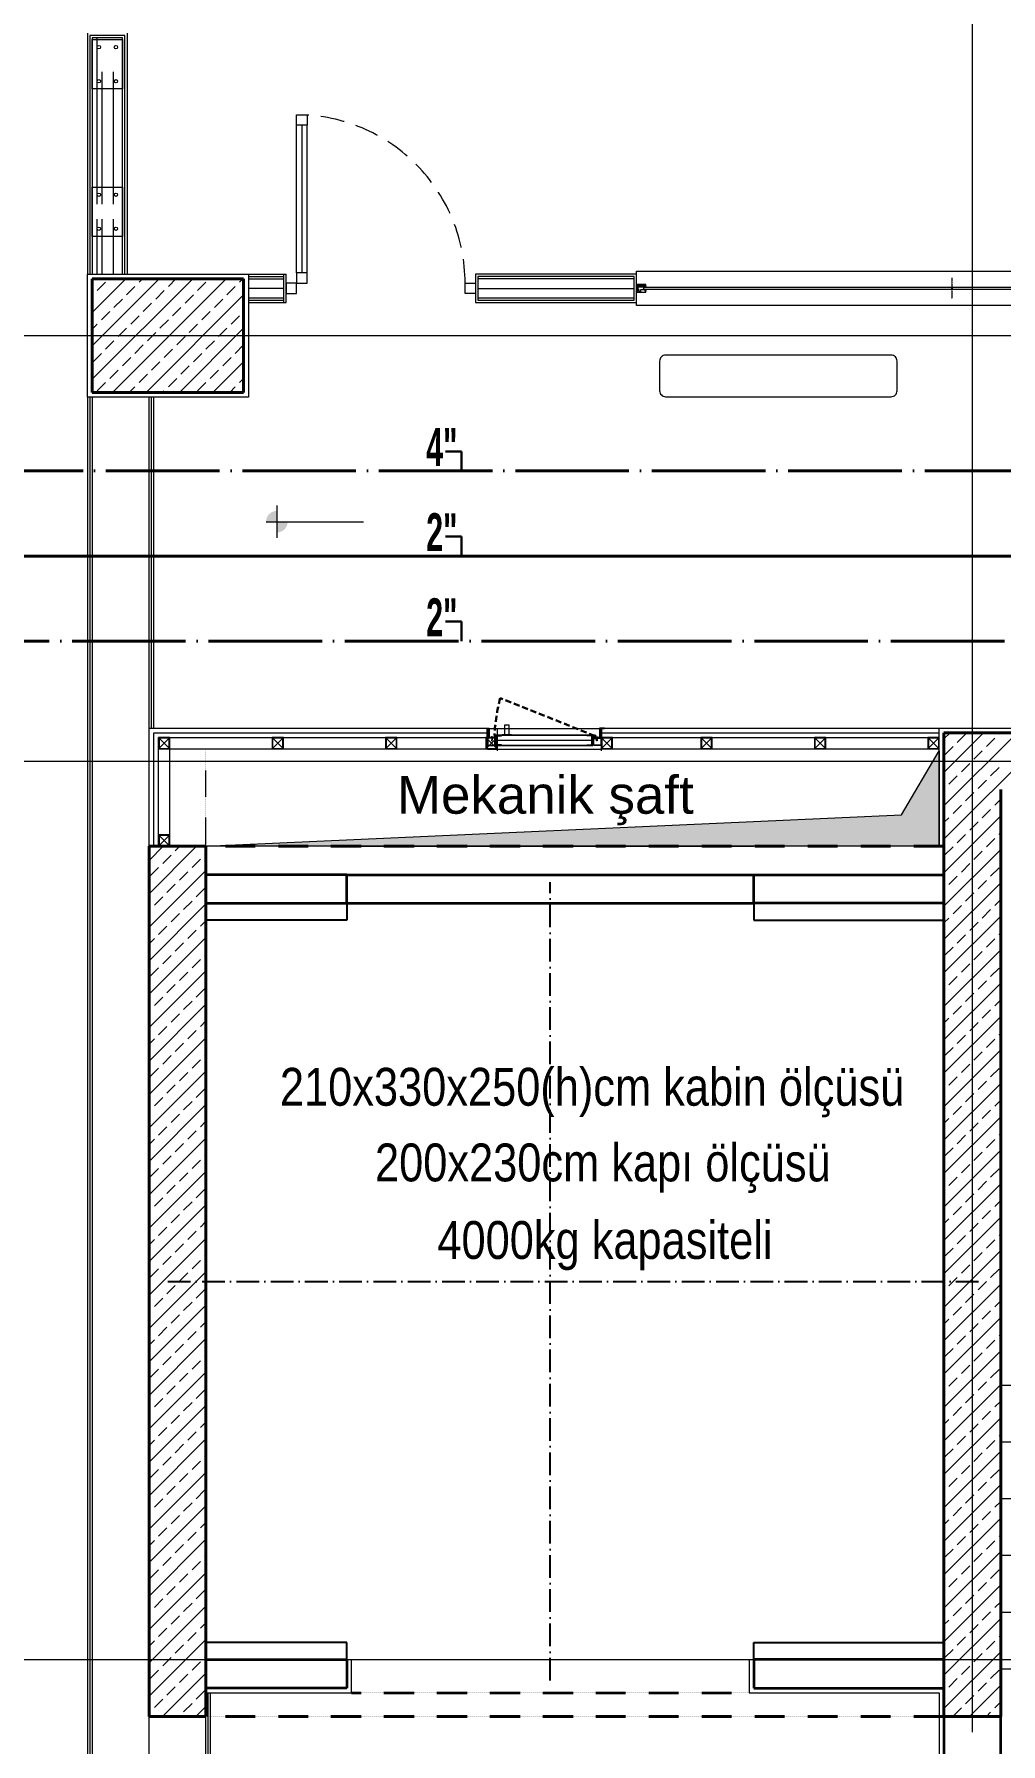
# Model space of a CAD drawing. Header units: centimetres. Extents: x 405464 to 563355, y 50011 to 66875.
# Drawn here: x 517158 to 517668, y 54875 to 55779 of the extents above; entities that cross this region are included whole.
import ezdxf
from ezdxf.enums import TextEntityAlignment as Align

# ---------------------------------------------------------------- set-up
doc = ezdxf.new("R2010")
doc.units = ezdxf.units.CM
for name, pattern in [('ACAD_ISO10W100', [18, 12, -3, 0, -3]), ('DASHDOT', [25.4, 12.7, -6.35, 0, -6.35]), ('DASHED2', [9.525, 6.35, -3.175]), ('DOT', [0.25, 0, -0.25]), ('HIDDEN', [9.525, 6.35, -3.175]), ('M00$0$CENTER', [50.8, 31.75, -6.35, 6.35, -6.35]), ('SOGUKSU1', [72, 60, -6, 0, -6])]:
    doc.linetypes.add(name, pattern=pattern)
doc.layers.get('0').update_dxf_attribs({"lineweight": 9})
for name, color, linetype, lineweight in [('0-KRCN-MİMARİ-220526', 8, 'Continuous', 9), ('0-KRCN-SHT-PROSES-BORU', 1, '0-Y_LINE', 40), ('0-KRCN-SHT-SOGUKSU', 141, 'SOGUKSU1', 40), ('0-MEK-SHT-YAZI-ÇAP-TEMSU', 81, 'Continuous', 30), ('A8-MATERIAALIT', 8, 'Continuous', 0), ('A_Aks', 30, 'DASHDOT', 9), ('A_Betonarme', 6, 'Continuous', 40), ('A_Betonarme_Tarama', 254, 'Continuous', 9), ('A_Pencere Doğrama-Ex', 140, 'Continuous', 15), ('BT_GORÜNÜŞ 6_ELEVATION 6', 253, 'Continuous', 0), ('BT_ISI YALITIM_THERMAL INSULATION', 83, 'Continuous', 0), ('D_Aluminyum', 140, 'Continuous', 18), ('D_Cam', 4, 'Continuous', 18), ('D_Merkez', 51, 'Continuous', 13), ('D_Profil', 155, 'Continuous', 15), ('DV_Alcipan_Ylt', 93, 'BATTING', 9), ('DV_Masif', 2, 'Continuous', 35), ('DV_Siva', 30, 'Continuous', 9), ('G_0.09', 254, 'Continuous', 9), ('G_0.13', 145, 'Continuous', 13), ('M00$0$D_Merkez', 51, 'M00$0$CENTER', 13), ('M00$0$MB_Cam', 151, 'Continuous', 15), ('M00_Mahal_No$0$MH_Alan', 51, 'Continuous', 9), ('TR_Genel', 251, 'Continuous', 9), ('Y-DV5', 1, 'Continuous', 30), ('Y-GORUNUS_009', 8, 'Continuous', 13), ('Y-GORUNUS_KUTU', 221, 'Continuous', 0), ('Y-PROFIL', 1, 'Continuous', 0), ('Y-UST', 8, 'HIDDEN', 30), ('Y_Hidden_[Gizli]', 9, 'HIDDEN', 9), ('YZ_Notlar', 20, 'Continuous', 9)]:
    doc.layers.add(name, color=color, linetype=linetype, lineweight=lineweight)
for name, color, linetype in [('CONT_70', 4, 'Continuous'), ('DASHD_25', 1, 'ACAD_ISO10W100'), ('M_GOR-4', 134, 'Continuous')]:
    doc.layers.add(name, color=color, linetype=linetype)
doc.layers.add('DV_alçıpanel_duvar_yeni', color=1, linetype='Continuous', lineweight=20, true_color=0xff0000)
doc.layers.add('Y-ALCIPAN KIRMIZI', color=7, linetype='Continuous', lineweight=20, true_color=0xff0a0a)
doc.styles.add('BORU', font='AGENCYR.TTF')
doc.styles.add('CAP', font='ARIALNB.TTF')
doc.styles.add('Ince', font='arial.ttf')
doc.styles.add('M00_Mahal_No$0$Kalin01', font='swissk.ttf')
doc.styles.add('M00_Mahal_No$0$Normal', font='swiss.ttf')
doc.styles.add('MAHAL', font='swissc.ttf')
doc.linetypes.add('0-Y_LINE', pattern='A,100,-0.5,["Y",BORU,S=9,R=0,X=0,Y=-4.5],-5', length=105.5)
doc.linetypes.add('BATTING', pattern='A,0.0001,-0.1,[134,ltypeshp.shx,S=0.1,R=0,X=-0.1,Y=0],-0.2,[134,ltypeshp.shx,S=0.1,R=180,X=0.1,Y=0],-0.1', length=0.4001)

# ---------------------------------------------------------------- blocks, each defined once
blk = doc.blocks.new('RUUVIP')
for p, q in [((-5.4, 19), (-5.4, 20.1)), ((-5.4, 20.1), (5.4, 20.1)), ((5.4, 19), (-5.4, 19)), ((-4.2, 20.1), (-3.3, 21.1)), ((-1.4, 17.8), (-1.9, 17.3)), ((-1.9, 17.3), (1.9, 16.7)), ((-1.9, 17.3), (-1.4, 17)), ((-1.4, 16.5), (-1.9, 16)), ((-1.9, 16), (1.9, 15.3)), ((-1.9, 16), (-1.4, 15.6)), ((-1.4, 15.1), (-1.9, 14.7)), ((-1.9, 14.7), (1.9, 14)), ((-1.9, 14.7), (-1.4, 14.3)), ((-1.4, 13.8), (-1.9, 13.3)), ((-1.9, 13.3), (1.9, 12.7)), ((-1.9, 13.3), (-1.4, 12.9)), ((-1.4, 12.5), (-1.9, 12)), ((-1.9, 12), (1.9, 11.3)), ((-1.9, 12), (-1.4, 11.6)), ((-1.4, 11.1), (-1.9, 10.6)), ((-1.9, 10.6), (1.9, 10)), ((-1.9, 10.6), (-1.4, 10.3)), ((-1.4, 9.8), (-1.9, 9.3)), ((-1.9, 9.3), (1.9, 8.6)), ((-1.9, 9.3), (-1.4, 8.9)), ((-1.4, 8.4), (-1.9, 8)), ((-1.9, 8), (1.9, 7.3)), ((-1.9, 8), (-1.4, 7.6)), ((-1.4, 7.1), (-1.9, 6.6)), ((-1.9, 6.6), (1.9, 6)), ((-1.9, 6.6), (-1.4, 6.2)), ((-1.4, 19), (-1.4, 17.8)), ((-1.4, 17), (-1.4, 16.5)), ((-1.4, 15.6), (-1.4, 15.1)), ((-1.4, 14.3), (-1.4, 13.8)), ((-1.4, 12.9), (-1.4, 12.5)), ((-1.4, 11.6), (-1.4, 11.1)), ((-1.4, 10.3), (-1.4, 9.8)), ((-1.4, 8.9), (-1.4, 8.4)), ((-1.4, 7.6), (-1.4, 7.1)), ((-1.4, 6.2), (-1.4, 0.8)), ((-0.6, 6), (-1.4, 6.2)), ((-1.4, 0.8), (0, 0)), ((-0.6, 0.8), (-0.6, 6)), ((0, 0), (-0.6, 0.8)), ((0, 0), (1.4, 0.8)), ((1.4, 17), (1.4, 19)), ((1.9, 16.7), (1.4, 17)), ((1.4, 16.2), (1.9, 16.7)), ((1.4, 15.7), (1.4, 16.2)), ((1.9, 15.3), (1.4, 15.7)), ((1.4, 14.9), (1.9, 15.3)), ((1.4, 14.4), (1.4, 14.9)), ((1.9, 14), (1.4, 14.4)), ((1.4, 13.5), (1.9, 14)), ((1.4, 13), (1.4, 13.5)), ((1.9, 12.7), (1.4, 13)), ((1.4, 12.2), (1.9, 12.7)), ((1.4, 11.7), (1.4, 12.2)), ((1.9, 11.3), (1.4, 11.7)), ((1.4, 10.8), (1.9, 11.3)), ((1.4, 10.4), (1.4, 10.8)), ((1.9, 10), (1.4, 10.4)), ((1.4, 9.5), (1.9, 10)), ((1.4, 9), (1.4, 9.5)), ((1.9, 8.6), (1.4, 9)), ((1.4, 8.2), (1.9, 8.6)), ((1.4, 7.7), (1.4, 8.2)), ((1.9, 7.3), (1.4, 7.7)), ((1.4, 6.8), (1.9, 7.3)), ((1.4, 6.3), (1.4, 6.8)), ((1.9, 6), (1.4, 6.3)), ((1.4, 5.5), (1.9, 6)), ((1.4, 0.8), (1.4, 5.5)), ((3.3, 21.1), (4.2, 20.1)), ((5.4, 20.1), (5.4, 19))]:
    blk.add_line(p, q)
blk.add_arc((0, 10.8), 10.8, 72.45919, 107.54081)
blk = doc.blocks.new('A$C51F07F23')
at = {"layer": 'A8-MATERIAALIT', "rotation": 180}
blk.add_blockref('RUUVIP', (5.4, 21.1), dxfattribs=at)
blk = doc.blocks.new('1_etap')
h = blk.add_hatch(color=8)
h.paths.add_polyline_path([(397.54, 3207.35, 0.414214), (391.83, 3201.64), (397.54, 3201.64)])
h.paths.add_polyline_path([(403.26, 3201.64), (397.54, 3201.64), (397.54, 3195.93, 0.414214)])
at = {"layer": 'BT_GORÜNÜŞ 6_ELEVATION 6'}
h = blk.add_hatch(color=8, dxfattribs=at)
h.paths.add_polyline_path([(565, 3088.36, -1), (566, 3088.36, -1)])
h.paths.add_polyline_path([(565.9, 3088.36, 1), (565.1, 3088.36, 1)], flags=16)
at = {"layer": 'TR_Genel'}
h = blk.add_hatch(color=8, dxfattribs=at)
h.dxf.hatch_style = 1
h.paths.add_polyline_path([(360, 3030), (727.62, 3046.61), (747.5, 3080.5), (747.5, 3030)])
at = {"color": 8}
for p, q in [((587.5, 3325.37), (587.5, 3323.65)), ((727.62, 3046.61), (747.5, 3080.5)), ((747.5, 3080.5), (747.5, 3030)), ((360, 3030), (727.62, 3046.61)), ((747.5, 3030), (360, 3030))]:
    blk.add_line(p, q, dxfattribs=at)
at = {"color": 8, "linetype": 'DOT'}
blk.add_line((360, 3030), (360, 3080.5), dxfattribs=at)
at = {"color": 8}
for points in [[(592.04, 3325.93, 0.338519), (592.09, 3325.89), (592.11, 3325.89, 0.340149), (592.15, 3325.93), (592.19, 3326.08), (592.15, 3326.08), (592.15, 3326.29), (592.4, 3326.29), (592.4, 3326.08), (592.36, 3326.08), (592.4, 3325.93, 0.878591), (592.5, 3325.94), (592.5, 3327), (587.64, 3327), (587.64, 3326.87), (587.97, 3326.87), (587.97, 3326.42, 1.829866), (588.11, 3326.51, -0.293253), (588.1, 3326.53), (588.1, 3326.87), (592.37, 3326.87), (592.37, 3326.39), (592.05, 3326.39), (592.05, 3326.13), (591.99, 3326.12), (592.04, 3325.93)], [(591.97, 3326.12), (592.03, 3326.14, 0.40166), (592.05, 3326.16), (591.95, 3326.7, 0.877041), (591.65, 3326.66), (591.65, 3326.25, -0.414214), (591.55, 3326.15), (588.36, 3326.15), (588.36, 3326.87), (588.27, 3326.87, 0.519266), (588.13, 3326.71), (588.13, 3326.55, 0.263311), (588.15, 3326.51, -0.265127), (588.19, 3326.42), (588.19, 3326.25, -0.414214), (588.16, 3326.22), (588.14, 3326.22, 0.414214), (588.11, 3326.19), (588.11, 3323.86), (588.41, 3323.86), (588.41, 3325.45, -0.414214), (588.81, 3325.85), (591.95, 3325.85), (591.95, 3326.1, -0.339454), (591.97, 3326.12)]]:
    blk.add_lwpolyline(points, format="xyb", dxfattribs=at)
blk.add_lwpolyline([(588.1, 3323.83), (588.1, 3326), (587.72, 3326), (587.72, 3325.5), (587.5, 3325.5), (587.5, 3325.37), (587.72, 3325.37), (587.72, 3323.65), (587.5, 3323.65), (587.5, 3323.25), (587.65, 3323.25), (587.65, 3323), (592.5, 3323), (592.5, 3324.05, 0.850565), (592.41, 3324.07), (592.36, 3323.9), (592.4, 3323.9), (592.4, 3323.55), (592.15, 3323.55), (592.15, 3323.9), (592.19, 3323.9), (592.15, 3324.06, 0.331591), (592.1, 3324.1), (592.01, 3324.1, -0.27118), (592, 3324.11), (591.98, 3324.14, 0.251292), (591.96, 3324.15, 0.015606), (591.96, 3324.15), (589.61, 3324.15), (589.61, 3323.2), (588.87, 3323.2), (588.87, 3324.1), (588.72, 3324.43), (588.43, 3324.43), (588.43, 3323.83)], format="xyb", close=True, dxfattribs=at)
for points in [[(591.94, 3324.15), (591.94, 3324.45), (590.94, 3324.45), (590.94, 3324.15)], [(591.96, 3325.85), (591.96, 3325.55), (590.96, 3325.55), (590.96, 3325.85)], [(397.54, 3210.21), (397.54, 3193.07)], [(391.83, 3201.64), (443.26, 3201.64)]]:
    blk.add_lwpolyline(points, dxfattribs=at)
at = {"color": 8, "linetype": 'ByBlock', "lineweight": -2}
blk.add_lwpolyline([(599.78, 3286.52), (599.78, 3270.84, 0.414214), (602.92, 3267.7), (722.08, 3267.7, 0.414214), (725.22, 3270.84), (725.22, 3286.52, 0.414214), (722.08, 3289.65), (602.92, 3289.65, 0.414214)], format="xyb", close=True, dxfattribs=at)
at = {"color": 8, "ltscale": 40}
for points in [[(335, 3081.5), (341, 3081.5), (341, 3087.5), (335, 3087.5)], [(395, 3081.5), (401, 3081.5), (401, 3087.5), (395, 3087.5)], [(455, 3081.5), (461, 3081.5), (461, 3087.5), (455, 3087.5)], [(507.9, 3081.5), (513.9, 3081.5), (513.9, 3087.5), (507.9, 3087.5)], [(568.9, 3081.5), (574.9, 3081.5), (574.9, 3087.5), (568.9, 3087.5)], [(621.5, 3081.5), (627.5, 3081.5), (627.5, 3087.5), (621.5, 3087.5)], [(681.5, 3081.5), (687.5, 3081.5), (687.5, 3087.5), (681.5, 3087.5)], [(741.5, 3081.5), (747.5, 3081.5), (747.5, 3087.5), (741.5, 3087.5)], [(335, 3030), (341, 3030), (341, 3036), (335, 3036)]]:
    blk.add_lwpolyline(points, close=True, dxfattribs=at)
at = {"layer": 'A_Aks', "color": 8, "ltscale": 100}
for p, q in [((330, -588.11), (330, 5066.95)), ((765, 2561.63), (765, 5066.95)), ((0, 3300), (1911.91, 3300)), ((0, 3300), (1911.91, 3300)), ((0, 3075), (1911.91, 3075)), ((0, 3075), (1911.91, 3075)), ((0, 2600), (1911.91, 2600)), ((0, 2600), (1911.91, 2600))]:
    blk.add_line(p, q, dxfattribs=at)
at = {"layer": 'A_Betonarme', "color": 8}
for p, q in [((380, 3330), (300, 3330)), ((300, 3330), (300, 3270)), ((380, 3270), (380, 3330)), ((300, 3270), (380, 3270)), ((750, 3090), (750, 2570)), ((1100, 3090), (750, 3090)), ((780, 2570), (780, 3060)), ((360, 3030), (330, 3030)), ((330, 3030), (330, 2570)), ((360, 3000), (360, 3030)), ((360, 2600), (360, 3000)), ((360, 3000), (360, 3000)), ((360, 2570), (360, 2600)), ((360, 2600), (360, 2600)), ((330, 2570), (360, 2570)), ((750, 2570), (780, 2570))]:
    blk.add_line(p, q, dxfattribs=at)
at = {"layer": 'A_Betonarme', "color": 8, "linetype": 'DOT'}
for p, q in [((360, 3030), (750, 3030)), ((360, 2570), (750, 2570))]:
    blk.add_line(p, q, dxfattribs=at)
at = {"layer": 'A_Betonarme_Tarama', "color": 8, "linetype": 'Continuous'}
for p, q in [((300, 3329.96), (300.04, 3330)), ((300, 3312.28), (317.72, 3330)), ((300, 3294.61), (335.39, 3330)), ((300, 3276.93), (353.07, 3330)), ((302.66, 3323.78), (307.08, 3328.2)), ((310.75, 3270), (370.75, 3330)), ((324.75, 3328.2), (326.56, 3330)), ((340.22, 3325.99), (344.23, 3330)), ((355.69, 3323.78), (360.11, 3328.2)), ((377.79, 3328.2), (379.59, 3330)), ((300, 3321.12), (300.45, 3321.57)), ((311.5, 3314.94), (315.92, 3319.36)), ((318.12, 3321.57), (322.54, 3325.99)), ((328.43, 3270), (380, 3321.57)), ((333.59, 3319.36), (338.01, 3323.78)), ((349.06, 3317.15), (353.48, 3321.57)), ((364.53, 3314.94), (368.95, 3319.36)), ((371.16, 3321.57), (375.58, 3325.99)), ((304.87, 3308.31), (309.29, 3312.73)), ((320.33, 3306.1), (324.75, 3310.52)), ((326.96, 3312.73), (331.38, 3317.15)), ((335.8, 3303.89), (340.22, 3308.31)), ((342.43, 3310.52), (346.85, 3314.94)), ((357.9, 3308.31), (362.32, 3312.73)), ((373.37, 3306.1), (377.79, 3310.52)), ((380, 3312.73), (380, 3312.73)), ((300, 3303.44), (302.66, 3306.1)), ((313.71, 3299.47), (318.12, 3303.89)), ((329.17, 3297.26), (333.59, 3301.68)), ((344.64, 3295.05), (349.06, 3299.47)), ((346.1, 3270), (380, 3303.9)), ((351.27, 3301.68), (355.69, 3306.1)), ((366.74, 3299.47), (371.16, 3303.89)), ((300.45, 3286.21), (304.87, 3290.63)), ((307.08, 3292.84), (311.5, 3297.26)), ((322.54, 3290.63), (326.96, 3295.05)), ((338.01, 3288.42), (342.43, 3292.84)), ((353.48, 3286.21), (357.9, 3290.63)), ((360.11, 3292.84), (364.53, 3297.26)), ((375.58, 3290.63), (380, 3295.05)), ((309.29, 3277.38), (313.71, 3281.8)), ((315.92, 3284), (320.33, 3288.42)), ((331.38, 3281.8), (335.8, 3286.21)), ((346.85, 3279.59), (351.27, 3284)), ((362.32, 3277.38), (366.74, 3281.8)), ((363.78, 3270), (380, 3286.22)), ((368.95, 3284), (373.37, 3288.42)), ((302.66, 3270.75), (307.08, 3275.17)), ((319.59, 3270), (322.54, 3272.96)), ((324.75, 3275.17), (329.17, 3279.59)), ((340.22, 3272.96), (344.64, 3277.38)), ((355.69, 3270.75), (360.11, 3275.17)), ((372.62, 3270), (375.58, 3272.96)), ((377.79, 3275.17), (380, 3277.38)), ((337.27, 3270), (338.01, 3270.75)), ((750, 3086.78), (753.22, 3090)), ((750, 3069.1), (770.9, 3090)), ((750, 3051.42), (788.58, 3090)), ((750, 3033.74), (806.26, 3090)), ((750.34, 3078.28), (754.76, 3082.7)), ((756.97, 3084.91), (761.39, 3089.33)), ((772.44, 3082.7), (776.86, 3087.12)), ((779.07, 3089.33), (779.74, 3090)), ((759.18, 3069.44), (763.6, 3073.86)), ((765.81, 3076.07), (770.23, 3080.49)), ((752.55, 3062.81), (756.97, 3067.23)), ((768.02, 3060.6), (772.44, 3065.02)), ((774.65, 3067.23), (779.07, 3071.65)), ((750, 3060.26), (750.34, 3060.6)), ((761.39, 3053.97), (765.81, 3058.39)), ((750, 3016.07), (780, 3046.07)), ((754.76, 3047.35), (759.18, 3051.76)), ((770.23, 3045.14), (774.65, 3049.55)), ((776.86, 3051.76), (780, 3054.9)), ((750, 3042.58), (752.55, 3045.14)), ((763.6, 3038.51), (768.02, 3042.93)), ((779.07, 3036.3), (780, 3037.23)), ((330, 3022.55), (337.45, 3030)), ((330, 3004.88), (355.12, 3030)), ((343.89, 3027.61), (346.29, 3030)), ((750, 2998.39), (780, 3028.39)), ((750.34, 3025.25), (754.76, 3029.67)), ((756.97, 3031.88), (761.39, 3036.3)), ((772.44, 3029.67), (776.86, 3034.09)), ((337.26, 3020.98), (341.68, 3025.4)), ((352.73, 3018.77), (357.15, 3023.19)), ((359.36, 3025.4), (360, 3026.04)), ((759.18, 3016.41), (763.6, 3020.83)), ((765.81, 3023.04), (770.23, 3027.46)), ((330, 2987.2), (360, 3017.2)), ((330.63, 3014.35), (335.05, 3018.77)), ((339.47, 3005.51), (343.89, 3009.93)), ((346.1, 3012.14), (350.52, 3016.56)), ((750, 2980.71), (780, 3010.71)), ((752.55, 3009.78), (756.97, 3014.2)), ((768.02, 3007.57), (772.44, 3011.99)), ((774.65, 3014.2), (779.07, 3018.62)), ((332.84, 2998.88), (337.26, 3003.3)), ((348.31, 2996.67), (352.73, 3001.09)), ((354.94, 3003.3), (359.36, 3007.72)), ((750, 3007.23), (750.34, 3007.57)), ((761.39, 3000.94), (765.81, 3005.36)), ((776.86, 2998.73), (780, 3001.87)), ((330, 2969.52), (360, 2999.52)), ((330, 2996.04), (330.63, 2996.67)), ((341.68, 2990.04), (346.1, 2994.46)), ((750, 2963.03), (780, 2993.03)), ((750, 2989.55), (752.55, 2992.1)), ((754.76, 2994.31), (759.18, 2998.73)), ((770.23, 2992.1), (774.65, 2996.52)), ((335.05, 2983.41), (339.47, 2987.83)), ((350.52, 2981.2), (354.94, 2985.62)), ((357.15, 2987.83), (360, 2990.68)), ((756.97, 2978.84), (761.39, 2983.26)), ((763.6, 2985.47), (768.02, 2989.89)), ((779.07, 2983.26), (780, 2984.19)), ((330, 2951.84), (360, 2981.84)), ((330, 2978.36), (332.84, 2981.2)), ((343.89, 2974.57), (348.31, 2978.99)), ((750, 2945.35), (780, 2975.35)), ((750.34, 2972.22), (754.76, 2976.63)), ((765.81, 2970.01), (770.23, 2974.42)), ((772.44, 2976.63), (776.86, 2981.05)), ((330.63, 2961.32), (335.05, 2965.74)), ((337.26, 2967.94), (341.68, 2972.36)), ((352.73, 2965.74), (357.15, 2970.15)), ((359.36, 2972.36), (360, 2973)), ((759.18, 2963.38), (763.6, 2967.8)), ((774.65, 2961.17), (779.07, 2965.59)), ((330, 2934.17), (360, 2964.17)), ((339.47, 2952.48), (343.89, 2956.9)), ((346.1, 2959.11), (350.52, 2963.53)), ((750, 2927.68), (780, 2957.68)), ((752.55, 2956.75), (756.97, 2961.17)), ((768.02, 2954.54), (772.44, 2958.96)), ((332.84, 2945.85), (337.26, 2950.27)), ((348.31, 2943.64), (352.73, 2948.06)), ((354.94, 2950.27), (359.36, 2954.69)), ((750, 2954.19), (750.34, 2954.54)), ((761.39, 2947.91), (765.81, 2952.33)), ((776.86, 2945.7), (780, 2948.84)), ((330, 2916.49), (360, 2946.49)), ((330, 2943), (330.63, 2943.64)), ((341.68, 2937.01), (346.1, 2941.43)), ((357.15, 2934.8), (360, 2937.65)), ((750, 2910), (780, 2940)), ((750, 2936.52), (752.55, 2939.07)), ((754.76, 2941.28), (759.18, 2945.7)), ((770.23, 2939.07), (774.65, 2943.49)), ((330, 2898.81), (360, 2928.81)), ((335.05, 2930.38), (339.47, 2934.8)), ((350.52, 2928.17), (354.94, 2932.59)), ((756.97, 2925.81), (761.39, 2930.23)), ((763.6, 2932.44), (768.02, 2936.86)), ((779.07, 2930.23), (780, 2931.16)), ((330, 2925.33), (332.84, 2928.17)), ((343.89, 2921.54), (348.31, 2925.96)), ((359.36, 2919.33), (360, 2919.97)), ((750, 2892.32), (780, 2922.32)), ((750.34, 2919.18), (754.76, 2923.6)), ((765.81, 2916.97), (770.23, 2921.39)), ((772.44, 2923.6), (776.86, 2928.02)), ((330, 2881.13), (360, 2911.13)), ((330.63, 2908.28), (335.05, 2912.7)), ((337.26, 2914.91), (341.68, 2919.33)), ((346.1, 2906.07), (350.52, 2910.49)), ((352.73, 2912.7), (357.15, 2917.12)), ((759.18, 2910.34), (763.6, 2914.76)), ((774.65, 2908.13), (779.07, 2912.55)), ((339.47, 2899.44), (343.89, 2903.86)), ((354.94, 2897.23), (359.36, 2901.65)), ((750, 2874.64), (780, 2904.64)), ((750, 2901.16), (750.34, 2901.5)), ((752.55, 2903.71), (756.97, 2908.13)), ((768.02, 2901.5), (772.44, 2905.92)), ((330, 2863.45), (360, 2893.45)), ((332.84, 2892.81), (337.26, 2897.23)), ((348.31, 2890.61), (352.73, 2895.02)), ((754.76, 2888.25), (759.18, 2892.67)), ((761.39, 2894.88), (765.81, 2899.29)), ((776.86, 2892.67), (780, 2895.81)), ((330, 2889.97), (330.63, 2890.61)), ((341.68, 2883.98), (346.1, 2888.4)), ((357.15, 2881.77), (360, 2884.62)), ((750, 2856.97), (780, 2886.97)), ((750, 2883.48), (752.55, 2886.04)), ((763.6, 2879.41), (768.02, 2883.83)), ((770.23, 2886.04), (774.65, 2890.46)), ((330, 2845.78), (360, 2875.78)), ((330, 2872.29), (332.84, 2875.14)), ((335.05, 2877.35), (339.47, 2881.77)), ((350.52, 2875.14), (354.94, 2879.56)), ((756.97, 2872.78), (761.39, 2877.2)), ((772.44, 2870.57), (776.86, 2874.99)), ((779.07, 2877.2), (780, 2878.13)), ((337.26, 2861.88), (341.68, 2866.3)), ((343.89, 2868.51), (348.31, 2872.93)), ((359.36, 2866.3), (360, 2866.94)), ((750, 2839.29), (780, 2869.29)), ((750.34, 2866.15), (754.76, 2870.57)), ((765.81, 2863.94), (770.23, 2868.36)), ((330, 2828.1), (360, 2858.1)), ((330.63, 2855.25), (335.05, 2859.67)), ((346.1, 2853.04), (350.52, 2857.46)), ((352.73, 2859.67), (357.15, 2864.09)), ((759.18, 2857.31), (763.6, 2861.73)), ((774.65, 2855.1), (779.07, 2859.52)), ((339.47, 2846.41), (343.89, 2850.83)), ((354.94, 2844.2), (359.36, 2848.62)), ((750, 2821.61), (780, 2851.61)), ((750, 2848.13), (750.34, 2848.47)), ((752.55, 2850.68), (756.97, 2855.1)), ((768.02, 2848.47), (772.44, 2852.89)), ((330, 2810.42), (360, 2840.42)), ((332.84, 2839.78), (337.26, 2844.2)), ((348.31, 2837.57), (352.73, 2841.99)), ((754.76, 2835.21), (759.18, 2839.63)), ((761.39, 2841.84), (765.81, 2846.26)), ((776.86, 2839.63), (780, 2842.77)), ((330, 2836.94), (330.63, 2837.57)), ((341.68, 2830.94), (346.1, 2835.36)), ((357.15, 2828.73), (360, 2831.58)), ((750, 2803.93), (780, 2833.93)), ((750, 2830.45), (752.55, 2833)), ((763.6, 2826.37), (768.02, 2830.79)), ((770.23, 2833), (774.65, 2837.42)), ((330, 2792.74), (360, 2822.74)), ((330, 2819.26), (332.84, 2822.1)), ((335.05, 2824.31), (339.47, 2828.73)), ((350.52, 2822.1), (354.94, 2826.52)), ((756.97, 2819.75), (761.39, 2824.16)), ((772.44, 2817.54), (776.86, 2821.95)), ((779.07, 2824.16), (780, 2825.09)), ((337.26, 2808.85), (341.68, 2813.27)), ((343.89, 2815.47), (348.31, 2819.89)), ((352.73, 2806.64), (357.15, 2811.06)), ((359.36, 2813.27), (360, 2813.9)), ((750, 2786.26), (780, 2816.26)), ((750.34, 2813.12), (754.76, 2817.54)), ((765.81, 2810.91), (770.23, 2815.33)), ((330, 2775.07), (360, 2805.07)), ((330.63, 2802.22), (335.05, 2806.64)), ((346.1, 2800.01), (350.52, 2804.43)), ((752.55, 2797.65), (756.97, 2802.07)), ((759.18, 2804.28), (763.6, 2808.7)), ((774.65, 2802.07), (779.07, 2806.49)), ((339.47, 2793.38), (343.89, 2797.8)), ((354.94, 2791.17), (359.36, 2795.59)), ((750, 2768.58), (780, 2798.58)), ((750, 2795.09), (750.34, 2795.44)), ((761.39, 2788.81), (765.81, 2793.23)), ((768.02, 2795.44), (772.44, 2799.86)), ((330, 2757.39), (360, 2787.39)), ((330, 2783.9), (330.63, 2784.54)), ((332.84, 2786.75), (337.26, 2791.17)), ((348.31, 2784.54), (352.73, 2788.96)), ((754.76, 2782.18), (759.18, 2786.6)), ((770.23, 2779.97), (774.65, 2784.39)), ((776.86, 2786.6), (780, 2789.74)), ((335.05, 2771.28), (339.47, 2775.7)), ((341.68, 2777.91), (346.1, 2782.33)), ((357.15, 2775.7), (360, 2778.55)), ((750, 2750.9), (780, 2780.9)), ((750, 2777.42), (752.55, 2779.97)), ((763.6, 2773.34), (768.02, 2777.76)), ((330, 2739.71), (360, 2769.71)), ((330, 2766.23), (332.84, 2769.07)), ((343.89, 2762.44), (348.31, 2766.86)), ((350.52, 2769.07), (354.94, 2773.49)), ((756.97, 2766.71), (761.39, 2771.13)), ((772.44, 2764.5), (776.86, 2768.92)), ((779.07, 2771.13), (780, 2772.06)), ((337.26, 2755.81), (341.68, 2760.23)), ((352.73, 2753.6), (357.15, 2758.02)), ((359.36, 2760.23), (360, 2760.87)), ((750, 2733.22), (780, 2763.22)), ((750.34, 2760.08), (754.76, 2764.5)), ((765.81, 2757.87), (770.23, 2762.29)), ((330, 2722.03), (360, 2752.03)), ((330.63, 2749.18), (335.05, 2753.6)), ((346.1, 2746.97), (350.52, 2751.39)), ((752.55, 2744.62), (756.97, 2749.03)), ((759.18, 2751.24), (763.6, 2755.66)), ((774.65, 2749.03), (779.07, 2753.45)), ((339.47, 2740.34), (343.89, 2744.76)), ((354.94, 2738.14), (359.36, 2742.55)), ((750, 2715.54), (780, 2745.54)), ((750, 2742.06), (750.34, 2742.41)), ((761.39, 2735.78), (765.81, 2740.2)), ((768.02, 2742.41), (772.44, 2746.82)), ((330, 2704.36), (360, 2734.36)), ((330, 2730.87), (330.63, 2731.51)), ((332.84, 2733.72), (337.26, 2738.14)), ((348.31, 2731.51), (352.73, 2735.93)), ((754.76, 2729.15), (759.18, 2733.57)), ((770.23, 2726.94), (774.65, 2731.36)), ((776.86, 2733.57), (780, 2736.71)), ((335.05, 2718.25), (339.47, 2722.67)), ((341.68, 2724.88), (346.1, 2729.3)), ((357.15, 2722.67), (360, 2725.52)), ((750, 2697.87), (780, 2727.87)), ((750, 2724.38), (752.55, 2726.94)), ((763.6, 2720.31), (768.02, 2724.73)), ((330, 2686.68), (360, 2716.68)), ((330, 2713.19), (332.84, 2716.04)), ((343.89, 2709.41), (348.31, 2713.83)), ((350.52, 2716.04), (354.94, 2720.46)), ((756.97, 2713.68), (761.39, 2718.1)), ((772.44, 2711.47), (776.86, 2715.89)), ((779.07, 2718.1), (780, 2719.03)), ((337.26, 2702.78), (341.68, 2707.2)), ((352.73, 2700.57), (357.15, 2704.99)), ((359.36, 2707.2), (360, 2707.84)), ((750, 2680.19), (780, 2710.19)), ((750.34, 2707.05), (754.76, 2711.47)), ((759.18, 2698.21), (763.6, 2702.63)), ((765.81, 2704.84), (770.23, 2709.26)), ((330, 2669), (360, 2699)), ((330.63, 2696.15), (335.05, 2700.57)), ((346.1, 2693.94), (350.52, 2698.36)), ((752.55, 2691.58), (756.97, 2696)), ((768.02, 2689.37), (772.44, 2693.79)), ((774.65, 2696), (779.07, 2700.42)), ((332.84, 2680.68), (337.26, 2685.1)), ((339.47, 2687.31), (343.89, 2691.73)), ((354.94, 2685.1), (359.36, 2689.52)), ((750, 2662.51), (780, 2692.51)), ((750, 2689.03), (750.34, 2689.37)), ((761.39, 2682.74), (765.81, 2687.16)), ((330, 2651.32), (360, 2681.32)), ((330, 2677.84), (330.63, 2678.47)), ((341.68, 2671.84), (346.1, 2676.26)), ((348.31, 2678.47), (352.73, 2682.89)), ((754.76, 2676.11), (759.18, 2680.53)), ((770.23, 2673.9), (774.65, 2678.32)), ((776.86, 2680.53), (780, 2683.67)), ((335.05, 2665.21), (339.47, 2669.63)), ((350.52, 2663.01), (354.94, 2667.42)), ((357.15, 2669.63), (360, 2672.48)), ((750, 2644.83), (780, 2674.83)), ((750, 2671.35), (752.55, 2673.9)), ((763.6, 2667.28), (768.02, 2671.69)), ((330, 2633.64), (360, 2663.64)), ((330, 2660.16), (332.84, 2663.01)), ((343.89, 2656.38), (348.31, 2660.8)), ((750.34, 2654.02), (754.76, 2658.44)), ((756.97, 2660.65), (761.39, 2665.07)), ((772.44, 2658.44), (776.86, 2662.86)), ((779.07, 2665.07), (780, 2666)), ((337.26, 2649.75), (341.68, 2654.17)), ((352.73, 2647.54), (357.15, 2651.96)), ((359.36, 2654.17), (360, 2654.81)), ((750, 2627.16), (780, 2657.16)), ((759.18, 2645.18), (763.6, 2649.6)), ((765.81, 2651.81), (770.23, 2656.23)), ((330, 2615.97), (360, 2645.97)), ((330.63, 2643.12), (335.05, 2647.54)), ((346.1, 2640.91), (350.52, 2645.33)), ((750, 2609.48), (780, 2639.48)), ((752.55, 2638.55), (756.97, 2642.97)), ((768.02, 2636.34), (772.44, 2640.76)), ((774.65, 2642.97), (779.07, 2647.39)), ((332.84, 2627.65), (337.26, 2632.07)), ((339.47, 2634.28), (343.89, 2638.7)), ((354.94, 2632.07), (359.36, 2636.49)), ((750, 2636), (750.34, 2636.34)), ((761.39, 2629.71), (765.81, 2634.13)), ((776.86, 2627.5), (780, 2630.64)), ((330, 2598.29), (360, 2628.29)), ((330, 2624.81), (330.63, 2625.44)), ((341.68, 2618.81), (346.1, 2623.23)), ((348.31, 2625.44), (352.73, 2629.86)), ((750, 2591.8), (780, 2621.8)), ((754.76, 2623.08), (759.18, 2627.5)), ((770.23, 2620.87), (774.65, 2625.29)), ((335.05, 2612.18), (339.47, 2616.6)), ((350.52, 2609.97), (354.94, 2614.39)), ((357.15, 2616.6), (360, 2619.45)), ((750, 2618.32), (752.55, 2620.87)), ((763.6, 2614.24), (768.02, 2618.66)), ((779.07, 2612.03), (780, 2612.96)), ((330, 2580.61), (360, 2610.61)), ((330, 2607.13), (332.84, 2609.97)), ((343.89, 2603.34), (348.31, 2607.76)), ((750, 2574.12), (780, 2604.12)), ((750.34, 2600.98), (754.76, 2605.4)), ((756.97, 2607.61), (761.39, 2612.03)), ((765.81, 2598.77), (770.23, 2603.19)), ((772.44, 2605.4), (776.86, 2609.82)), ((330.63, 2590.08), (335.05, 2594.5)), ((337.26, 2596.71), (341.68, 2601.13)), ((352.73, 2594.5), (357.15, 2598.92)), ((359.36, 2601.13), (360, 2601.77)), ((759.18, 2592.15), (763.6, 2596.56)), ((774.65, 2589.94), (779.07, 2594.35)), ((337.07, 2570), (360, 2592.93)), ((339.47, 2581.25), (343.89, 2585.67)), ((346.1, 2587.87), (350.52, 2592.29)), ((752.55, 2585.52), (756.97, 2589.94)), ((763.55, 2570), (780, 2586.45)), ((768.02, 2583.31), (772.44, 2587.73)), ((332.84, 2574.62), (337.26, 2579.04)), ((348.31, 2572.41), (352.73, 2576.83)), ((354.94, 2579.04), (359.36, 2583.46)), ((750, 2582.96), (750.34, 2583.31)), ((761.39, 2576.68), (765.81, 2581.1)), ((776.86, 2574.47), (780, 2577.61)), ((330, 2571.77), (330.63, 2572.41)), ((345.9, 2570), (346.1, 2570.2)), ((354.74, 2570), (360, 2575.26)), ((754.76, 2570.05), (759.18, 2574.47)), ((772.39, 2570), (774.65, 2572.26))]:
    blk.add_line(p, q, dxfattribs=at)
at = {"layer": 'BT_GORÜNÜŞ 6_ELEVATION 6', "color": 8}
for p, q in [((565.2, 3087.36), (565.2, 3087.96)), ((565.8, 3087.36), (565.8, 3087.96))]:
    blk.add_line(p, q, dxfattribs=at)
at = {"layer": 'BT_GORÜNÜŞ 6_ELEVATION 6', "color": 8, "const_width": 0.1}
for points in [[(565.1, 3087.36), (565.1, 3086.56), (565.9, 3086.56), (565.9, 3087.36)], [(565.2, 3087.36), (565.2, 3086.66), (565.8, 3086.66), (565.8, 3087.36)]]:
    blk.add_lwpolyline(points, dxfattribs=at)
at = {"layer": 'BT_GORÜNÜŞ 6_ELEVATION 6', "color": 8}
for radius in [0.5, 0.4]:
    blk.add_circle((565.5, 3088.36), radius, dxfattribs=at)
at = {"layer": 'BT_ISI YALITIM_THERMAL INSULATION', "color": 8, "linetype": 'BATTING', "ltscale": 0.25}
blk.add_lwpolyline([(513.55, 3086.04), (563.95, 3086.04)], dxfattribs=at)
at = {"layer": 'CONT_70', "color": 8}
for p, q in [((360, 2991), (360, 3000)), ((360, 3000), (434.5, 3000)), ((434.5, 3000), (434.5, 2991)), ((750, 3000), (649.5, 3000)), ((649.5, 3000), (649.5, 2991)), ((750, 2991), (750, 3000)), ((434.5, 2991), (360, 2991)), ((649.5, 2991), (750, 2991)), ((360, 2609), (360, 2600)), ((434.5, 2609), (360, 2609)), ((434.5, 2600), (434.5, 2609)), ((649.5, 2600), (649.5, 2609)), ((649.5, 2609), (750, 2609)), ((750, 2609), (750, 2600)), ((360, 2600), (434.5, 2600)), ((750, 2600), (649.5, 2600))]:
    blk.add_line(p, q, dxfattribs=at)
at = {"layer": 'D_Aluminyum', "color": 8}
for p, q in [((408, 3411.25), (408, 3416.75)), ((408, 3416.75), (413.5, 3416.75)), ((413.5, 3416.75), (413.5, 3411.25)), ((413.5, 3411.25), (408, 3411.25)), ((408, 3327.75), (402.5, 3327.75)), ((402.5, 3327.75), (402.5, 3322.25)), ((413.5, 3333.25), (408, 3333.25)), ((408, 3333.25), (408, 3327.75)), ((408, 3327.75), (413.5, 3327.75)), ((408, 3322.25), (408, 3327.75)), ((413.5, 3327.75), (413.5, 3333.25)), ((497, 3322.25), (497, 3327.75)), ((497, 3327.75), (502.5, 3327.75)), ((502.5, 3327.75), (502.5, 3322.25)), ((402.5, 3322.25), (408, 3322.25)), ((502.5, 3322.25), (497, 3322.25))]:
    blk.add_line(p, q, dxfattribs=at)
at = {"layer": 'D_Aluminyum', "color": 8, "linetype": 'DASHED2', "ltscale": 2}
blk.add_arc((408, 3327.75), 89, 0, 86.46375, dxfattribs=at)
at = {"layer": 'D_Cam', "color": 8}
for p, q in [((408, 3333.25), (408, 3411.25)), ((410.75, 3411.25), (410.75, 3333.25)), ((413.5, 3333.25), (413.5, 3411.25))]:
    blk.add_line(p, q, dxfattribs=at)
at = {"layer": 'D_Merkez', "color": 8, "ltscale": 0.015}
for points in [[(335, 3081.5), (341, 3087.5)], [(341, 3081.5), (335, 3087.5)], [(395, 3081.5), (401, 3087.5)], [(401, 3081.5), (395, 3087.5)], [(455, 3081.5), (461, 3087.5)], [(461, 3081.5), (455, 3087.5)], [(507.9, 3081.5), (513.9, 3087.5)], [(513.9, 3081.5), (507.9, 3087.5)], [(568.9, 3081.5), (574.9, 3087.5)], [(574.9, 3081.5), (568.9, 3087.5)], [(621.5, 3081.5), (627.5, 3087.5)], [(627.5, 3081.5), (621.5, 3087.5)], [(681.5, 3081.5), (687.5, 3087.5)], [(687.5, 3081.5), (681.5, 3087.5)], [(741.5, 3081.5), (747.5, 3087.5)], [(747.5, 3081.5), (741.5, 3087.5)], [(335, 3030), (341, 3036)], [(341, 3030), (335, 3036)]]:
    blk.add_lwpolyline(points, dxfattribs=at)
at = {"layer": 'D_Profil', "color": 8, "ltscale": 40}
for points in [[(335.3, 3081.8), (340.7, 3081.8), (340.7, 3087.2), (335.3, 3087.2)], [(395.3, 3081.8), (400.7, 3081.8), (400.7, 3087.2), (395.3, 3087.2)], [(455.3, 3081.8), (460.7, 3081.8), (460.7, 3087.2), (455.3, 3087.2)], [(508.2, 3081.8), (513.6, 3081.8), (513.6, 3087.2), (508.2, 3087.2)], [(569.2, 3081.8), (574.6, 3081.8), (574.6, 3087.2), (569.2, 3087.2)], [(621.8, 3081.8), (627.2, 3081.8), (627.2, 3087.2), (621.8, 3087.2)], [(681.8, 3081.8), (687.2, 3081.8), (687.2, 3087.2), (681.8, 3087.2)], [(741.8, 3081.8), (747.2, 3081.8), (747.2, 3087.2), (741.8, 3087.2)], [(335.3, 3030.3), (340.7, 3030.3), (340.7, 3035.7), (335.3, 3035.7)]]:
    blk.add_lwpolyline(points, close=True, dxfattribs=at)
at = {"layer": 'DASHD_25', "color": 8}
for p, q in [((542, 2589), (542, 3011)), ((340, 2800), (770, 2800))]:
    blk.add_line(p, q, dxfattribs=at)
at = {"layer": 'DV_Alcipan_Ylt', "color": 8, "ltscale": 5}
for p, q in [((302.5, 3457.5), (302.5, 3369.5)), ((302.5, 3361.5), (302.5, 3332.5))]:
    blk.add_line(p, q, dxfattribs=at)
at = {"layer": 'DV_Alcipan_Ylt', "color": 8, "ltscale": 7.5}
for p, q in [((401.25, 3325), (382.5, 3325)), ((503.75, 3325), (586.25, 3325))]:
    blk.add_line(p, q, dxfattribs=at)
at = {"layer": 'DV_alçıpanel_duvar_yeni', "color": 8}
for p, q in [((297.5, 3460), (297.5, 3332.5)), ((317.25, 3458.75), (298.75, 3458.75)), ((298.75, 3458.75), (298.75, 3332.5)), ((316, 3457.5), (300, 3457.5)), ((300, 3457.5), (300, 3332.5)), ((316, 3332.5), (316, 3457.5)), ((317.25, 3332.5), (317.25, 3458.75)), ((318.5, 3460), (318.5, 3332.5)), ((382.5, 3332.5), (402.5, 3332.5)), ((382.5, 3331.25), (401.25, 3331.25)), ((382.5, 3330), (401.25, 3330)), ((401.25, 3317.5), (401.25, 3332.5)), ((402.5, 3317.5), (402.5, 3332.5)), ((587.5, 3332.5), (502.5, 3332.5)), ((502.5, 3332.5), (502.5, 3317.5)), ((586.25, 3331.25), (503.75, 3331.25)), ((503.75, 3331.25), (503.75, 3318.75)), ((586.25, 3330), (503.75, 3330)), ((586.25, 3318.75), (586.25, 3331.25)), ((587.5, 3317.5), (587.5, 3332.5)), ((382.5, 3320), (401.25, 3320)), ((382.5, 3318.75), (401.25, 3318.75)), ((382.5, 3317.5), (402.5, 3317.5)), ((502.5, 3317.5), (587.5, 3317.5)), ((503.75, 3320), (586.25, 3320)), ((503.75, 3318.75), (586.25, 3318.75)), ((297.5, 3267.5), (297.5, 2359)), ((298.75, 3267.5), (298.75, 2360.25)), ((300, 3267.5), (300, 2361.5)), ((330, 3092.5), (330, 3267.5)), ((331.25, 3092.5), (331.25, 3267.5)), ((332.5, 3092.5), (332.5, 3267.5)), ((434.5, 3030), (649.5, 3030)), ((360, 2361.5), (360, 2582.5)), ((361.25, 2360.25), (361.25, 2582.5)), ((362.5, 2359), (362.5, 2582.5))]:
    blk.add_line(p, q, dxfattribs=at)
at = {"layer": 'DV_Masif', "color": 8}
for p, q in [((434.5, 3015), (360, 3015)), ((434.5, 3000), (434.5, 3015)), ((434.5, 3015), (649.5, 3015)), ((649.5, 3000), (649.5, 3015)), ((649.5, 3015), (750, 3015)), ((360, 3000), (434.5, 3000)), ((434.5, 3000), (649.5, 3000)), ((750, 3000), (649.5, 3000)), ((360, 2600), (434.5, 2600)), ((434.5, 2600), (434.5, 2585)), ((750, 2600), (649.5, 2600)), ((649.5, 2600), (649.5, 2585)), ((434.5, 2585), (360, 2585)), ((649.5, 2585), (750, 2585)), ((750, 2570), (750, 2420)), ((780, 2440), (780, 2570))]:
    blk.add_line(p, q, dxfattribs=at)
at = {"layer": 'DV_Masif', "color": 8, "linetype": 'DOT'}
blk.add_line((437, 2582.5), (647, 2582.5), dxfattribs=at)
at = {"layer": 'DV_Siva', "color": 8}
for p, q in [((297.5, 3267.5), (297.5, 3332.5)), ((297.5, 3332.5), (382.5, 3332.5)), ((382.5, 3332.5), (382.5, 3267.5)), ((382.5, 3267.5), (297.5, 3267.5)), ((747.5, 3030), (747.5, 3092.5)), ((747.5, 3092.5), (1102.5, 3092.5)), ((437, 2582.5), (437, 2600)), ((647, 2600), (647, 2582.5)), ((360, 2582.5), (437, 2582.5)), ((647, 2582.5), (747.5, 2582.5)), ((747.5, 2582.5), (747.5, 2420))]:
    blk.add_line(p, q, dxfattribs=at)
at = {"layer": 'G_0.09', "color": 8}
for p, q in [((587.5, 3332.5), (587.5, 3334)), ((587.5, 3334), (1087.5, 3334)), ((587.5, 3316), (587.5, 3317.5)), ((1087.5, 3316), (587.5, 3316))]:
    blk.add_line(p, q, dxfattribs=at)
at = {"layer": 'G_0.13', "color": 8}
for p, q in [((305, 3439.5), (305, 3369.5)), ((311, 3439.5), (311, 3369.5)), ((305, 3361.5), (305, 3332.5)), ((311, 3361.5), (311, 3332.5)), ((335, 3081.5), (513.9, 3081.5)), ((341, 3036), (341, 3081.5)), ((568.9, 3081.5), (747.5, 3081.5))]:
    blk.add_line(p, q, dxfattribs=at)
at = {"layer": 'M00$0$D_Merkez', "color": 8, "ltscale": 0.02}
blk.add_line((754.17, 3330.62), (754.17, 3319.38), dxfattribs=at)
at = {"layer": 'M00$0$MB_Cam', "color": 8}
for p, q in [((591.46, 3324.45), (591.46, 3325.55)), ((591.46, 3325.55), (1083.55, 3325.55)), ((1083.55, 3324.45), (591.46, 3324.45))]:
    blk.add_line(p, q, dxfattribs=at)
at = {"layer": 'M_GOR-4', "color": 8, "lineweight": -2}
for points in [[(300, 3430.5), (300, 3456.5), (316, 3456.5), (316, 3430.5)], [(300, 3352.5), (300, 3378.5), (316, 3378.5), (316, 3352.5)]]:
    blk.add_lwpolyline(points, close=True, dxfattribs=at)
for centre in [(303.5, 3452.5), (312.5, 3452.5), (303.5, 3434.5), (312.5, 3434.5), (303.5, 3374.5), (312.5, 3374.5), (303.5, 3356.5), (312.5, 3356.5)]:
    blk.add_circle(centre, 0.9, dxfattribs=at)
at = {"layer": 'Y-ALCIPAN KIRMIZI', "color": 8}
for p, q in [((330, 3030), (330, 3092.5)), ((330, 3092.5), (508.9, 3092.5)), ((513.9, 3092.5), (513.9, 3080.5)), ((568.9, 3092.5), (568.9, 3080.5)), ((568.9, 3092.5), (747.5, 3092.5)), ((332.5, 3030), (332.5, 3090)), ((332.5, 3090), (508.9, 3090)), ((335, 3030), (335, 3087.5)), ((335, 3087.5), (508.9, 3087.5)), ((568.9, 3090), (747.5, 3090)), ((568.9, 3087.5), (747.5, 3087.5))]:
    blk.add_line(p, q, dxfattribs=at)
at = {"layer": 'Y-DV5', "color": 8}
for p, q in [((508.9, 3087.35), (508.9, 3092.35)), ((568.9, 3092.35), (568.9, 3087.35))]:
    blk.add_line(p, q, dxfattribs=at)
at = {"layer": 'Y-GORUNUS_009', "color": 8}
for p, q in [((508.9, 3092.35), (568.9, 3092.35)), ((508.9, 3081.35), (568.9, 3081.35))]:
    blk.add_line(p, q, dxfattribs=at)
for points in [[(520.25, 3094.04), (517.75, 3094.04), (517.75, 3089.04), (520.25, 3089.04)], [(516.5, 3089.04), (521.5, 3089.04), (521.5, 3088.84), (516.5, 3088.84)]]:
    blk.add_lwpolyline(points, close=True, dxfattribs=at)
at = {"layer": 'Y-GORUNUS_KUTU', "color": 8}
for p, q in [((508.9, 3081.35), (508.9, 3087.35)), ((568.9, 3087.35), (568.9, 3081.35))]:
    blk.add_line(p, q, dxfattribs=at)
at = {"layer": 'Y-PROFIL', "color": 8}
for p, q in [((513.25, 3083.39, 0), (513.25, 3088.69, 0)), ((516.25, 3088.39, 0), (516.25, 3088.69, 0)), ((516.25, 3083.69, 0), (516.25, 3083.39, 0)), ((564.25, 3083.39), (564.25, 3088.69))]:
    blk.add_line(p, q, dxfattribs=at)
at = {"layer": 'Y-PROFIL', "color": 8, "elevation": 0}
blk.add_lwpolyline([(511.86, 3087.6, -0.414428), (511.96, 3087.5), (511.96, 3087.45, -0.414214), (511.86, 3087.35), (510.96, 3087.35), (510.96, 3087.41), (511.86, 3087.41, 0.414214), (511.9, 3087.45), (511.9, 3087.5, 0.414428), (511.86, 3087.54), (509.7, 3087.54), (509.7, 3092.35), (507.12, 3092.35), (507.12, 3092.41), (509.76, 3092.41), (509.76, 3087.6), (511.86, 3087.6), (509.76, 3087.6)], format="xyb", dxfattribs=at)
at = {"layer": 'Y-PROFIL', "color": 8}
blk.add_lwpolyline([(565.94, 3087.6, 0.414428), (565.84, 3087.5), (565.84, 3087.45, 0.414214), (565.94, 3087.35), (566.84, 3087.35), (566.84, 3087.41), (565.94, 3087.41, -0.414214), (565.9, 3087.45), (565.9, 3087.5, -0.414428), (565.94, 3087.54), (568.1, 3087.54), (568.1, 3092.35), (570.68, 3092.35), (570.68, 3092.41), (568.04, 3092.41), (568.04, 3087.6), (565.94, 3087.6), (568.04, 3087.6)], format="xyb", dxfattribs=at)
at = {"layer": 'Y-PROFIL', "color": 8, "elevation": 0}
for points in [[(512.7, 3087.35), (509.1, 3087.35, 0.414214), (508.9, 3087.15), (508.9, 3083.55, 0.414214), (509.1, 3083.35), (512.7, 3083.35, 0.414214), (512.9, 3083.55), (512.9, 3087.15, 0.414214)], [(512.7, 3087.2), (509.1, 3087.2, 0.414214), (509.05, 3087.15), (509.05, 3083.55, 0.414214), (509.1, 3083.5), (512.7, 3083.5, 0.414214), (512.75, 3083.55), (512.75, 3087.15, 0.414214)]]:
    blk.add_lwpolyline(points, format="xyb", close=True, dxfattribs=at)
at = {"layer": 'Y-PROFIL', "color": 8}
for points in [[(512.5, 3088.84), (565, 3088.84)], [(564.85, 3088.69), (512.65, 3088.69)], [(513.1, 3083.24), (564.4, 3083.24)], [(564.25, 3083.39), (513.25, 3083.39)], [(561.25, 3083.69), (563.95, 3083.69), (563.95, 3088.39), (561.25, 3088.39)], [(564.25, 3083.39), (564.25, 3088.06), (564.8, 3088.06), (564.8, 3087.91), (564.4, 3087.91), (564.4, 3083.24)], [(564.85, 3088.69), (564.85, 3087.91), (564.45, 3087.91), (564.45, 3087.76), (565, 3087.76), (565, 3088.84)]]:
    blk.add_lwpolyline(points, dxfattribs=at)
at = {"layer": 'Y-PROFIL', "color": 8, "elevation": 0}
for points in [[(512.65, 3088.69), (512.65, 3087.91), (513.05, 3087.91), (513.05, 3087.76), (512.5, 3087.76), (512.5, 3088.84)], [(513.25, 3083.39), (513.25, 3088.06), (512.7, 3088.06), (512.7, 3087.91), (513.1, 3087.91), (513.1, 3083.24)], [(516.25, 3083.69), (513.55, 3083.69), (513.55, 3088.39), (516.25, 3088.39)]]:
    blk.add_lwpolyline(points, dxfattribs=at)
at = {"layer": 'Y-PROFIL', "color": 8}
for points in [[(565.1, 3087.35), (568.7, 3087.35, -0.414214), (568.9, 3087.15), (568.9, 3083.55, -0.414214), (568.7, 3083.35), (565.1, 3083.35, -0.414214), (564.9, 3083.55), (564.9, 3087.15, -0.414214)], [(565.1, 3087.2), (568.7, 3087.2, -0.414214), (568.75, 3087.15), (568.75, 3083.55, -0.414214), (568.7, 3083.5), (565.1, 3083.5, -0.414214), (565.05, 3083.55), (565.05, 3087.15, -0.414214)]]:
    blk.add_lwpolyline(points, format="xyb", close=True, dxfattribs=at)
at = {"layer": 'Y-UST', "color": 8, "ltscale": 0.5}
blk.add_lwpolyline([(565.5, 3088.36), (515.54, 3108.36, 0.047992), (512.5, 3088.84, 0.064089)], format="xyb", dxfattribs=at)
at = {"layer": 'Y_Hidden_[Gizli]', "color": 8}
for p, q in [((910, 2745), (780, 2745)), ((910, 2715), (780, 2715)), ((910, 2685), (780, 2685)), ((910, 2655), (780, 2655)), ((910, 2625), (780, 2625))]:
    blk.add_line(p, q, dxfattribs=at)
at = {"layer": 'Y_Hidden_[Gizli]', "color": 8, "linetype": 'DOT'}
blk.add_line((910, 2595), (780, 2595), dxfattribs=at)
at = {"layer": 'BT_GORÜNÜŞ 6_ELEVATION 6', "color": 8, "yscale": 0.09999999962747098, "zscale": 0.09999999962747098, "rotation": 180}
for p, xscale in [((511.77, 3087.81, 0), 0.09999999962747098), ((566.03, 3087.81), -0.09999999962747098)]:
    blk.add_blockref('A$C51F07F23', p, dxfattribs=dict(at, xscale=xscale))
at = {"color": 8, "style": 'MAHAL'}
for s, p in [('210x330x250(h)cm kabin ölçüsü', (564.09, 2902.87)), ('200x230cm kapı ölçüsü', (569.76, 2862.87)), ('4000kg kapasiteli', (570.89, 2821.86))]:
    blk.add_text(s, height=20, dxfattribs=at).set_placement(p, align=Align.MIDDLE_CENTER)
at = {"color": 8, "linetype": 'ByBlock', "lineweight": -2}
for tag, height, style, p in [('MAHALNO', 15.68, 'M00_Mahal_No$0$Kalin01', (-1403.52, 5183, -22.72)), ('MAHALADI', 25.09, 'M00_Mahal_No$0$Normal', (-1403.52, 5151.64, -22.72)), ('MAHALNO', 9.8, 'M00_Mahal_No$0$Kalin01', (-1049.84, 5038.22)), ('MAHALADI', 15.68, 'M00_Mahal_No$0$Normal', (-1049.84, 5018.62)), ('MAHALNO', 19.6, 'M00_Mahal_No$0$Kalin01', (585.19, 4515.87)), ('MAHALADI', 31.36, 'M00_Mahal_No$0$Normal', (585.19, 4476.67)), ('MAHALNO', 19.6, 'M00_Mahal_No$0$Kalin01', (543.65, 3917.94)), ('MAHALADI', 31.36, 'M00_Mahal_No$0$Normal', (543.65, 3878.74)), ('MAHALNO', 19.6, 'M00_Mahal_No$0$Kalin01', (175.42, 3438.17)), ('MAHALADI', 31.36, 'M00_Mahal_No$0$Normal', (175.42, 3398.97)), ('MAHALNO', 15.68, 'M00_Mahal_No$0$Kalin01', (662.5, 3278.68)), ('MAHALADI', 25.09, 'M00_Mahal_No$0$Normal', (662.5, 3247.32)), ('MAHALNO', 9.8, 'M00_Mahal_No$0$Kalin01', (928.42, 2524.93)), ('MAHALADI', 15.68, 'M00_Mahal_No$0$Normal', (928.42, 2505.33)), ('MAHALNO', 19.6, 'M00_Mahal_No$0$Kalin01', (683.01, 1295.87)), ('MAHALADI', 31.36, 'M00_Mahal_No$0$Normal', (683.01, 1256.67))]:
    blk.add_attdef(tag, text='', height=height, dxfattribs=dict(at, style=style)).set_placement(p, align=Align.MIDDLE_CENTER)
at = {"layer": 'A_Pencere Doğrama-Ex', "color": 8, "style": 'MAHAL'}
for p in [(163.41, 4608.46), (585.7, 4362.45), (584.07, 3781.1), (404.74, 3207.04), (477.62, 2356.77), (647.13, 1093.28), (160.83, 91.11)]:
    blk.add_attdef('KOT', p, '', height=10, dxfattribs=at)
at = {"layer": 'M00_Mahal_No$0$MH_Alan', "color": 8, "style": 'M00_Mahal_No$0$Normal'}
for height, p in [(25.09, (-1403.52, 5114.01, -22.72)), (15.68, (-1049.84, 4995.1)), (31.36, (585.19, 4429.63)), (31.36, (543.65, 3831.7)), (31.36, (175.42, 3351.93)), (25.09, (662.5, 3209.69)), (15.68, (928.42, 2481.81)), (31.36, (683.01, 1209.63))]:
    blk.add_attdef('ALAN', text='', height=height, dxfattribs=at).set_placement(p, align=Align.MIDDLE_CENTER)
at = {"layer": 'YZ_Notlar', "color": 8, "style": 'Ince'}
blk.add_text('Mekanik şaft', height=20, dxfattribs=at).set_placement((539.39, 3057.24), align=Align.MIDDLE_CENTER)
at = {"color": 8}
blk.add_wipeout([(754.07, 3324.65), (754.07, 3325.35), (753.97, 3325.55), (754.37, 3325.55), (754.27, 3325.35), (754.27, 3324.65), (754.37, 3324.45), (753.97, 3324.45)], dxfattribs=at)
blk.add_lwpolyline([(754.07, 3324.65), (754.07, 3325.35), (753.97, 3325.55), (754.37, 3325.55), (754.27, 3325.35), (754.27, 3324.65), (754.37, 3324.45), (753.97, 3324.45)], close=True, dxfattribs=at)
blk = doc.blocks.new('A$C9e52caec')
at = {"color": 8}
blk.add_blockref('1_etap', (12530, 57), dxfattribs=at)

msp = doc.modelspace()

# ---------------------------------------------------------------- block references
at = {"layer": '0-KRCN-MİMARİ-220526', "rotation": 359.999999999997}
msp.add_blockref('A$C9e52caec', (504358.27, 52262.37, 74), dxfattribs=at)

# ---------------------------------------------------------------- next in the draw order: linework, layer by layer
at = {"layer": '0-KRCN-SHT-PROSES-BORU'}
msp.add_line((518075.71, 55502.83), (516780.28, 55502.83), dxfattribs=at)
at = {"layer": '0-KRCN-SHT-SOGUKSU'}
for p, q in [((518120.71, 55547.83), (516735.28, 55547.83)), ((518030.71, 55457.83), (516825.28, 55457.83))]:
    msp.add_line(p, q, dxfattribs=at)
at = {"layer": '0-MEK-SHT-YAZI-ÇAP-TEMSU', "linetype": 'Continuous'}
for p, q in [((517383.37, 55558.16), (517374.97, 55558.16)), ((517383.37, 55547.83), (517383.37, 55558.16)), ((517383.37, 55513.16), (517374.97, 55513.16)), ((517383.37, 55502.83), (517383.37, 55513.16)), ((517383.37, 55468.16), (517374.97, 55468.16)), ((517383.37, 55457.83), (517383.37, 55468.16))]:
    msp.add_line(p, q, dxfattribs=at)

# ---------------------------------------------------------------- next in the draw order: texts
at = {"layer": '0-MEK-SHT-YAZI-ÇAP-TEMSU', "linetype": 'Continuous', "style": 'CAP', "width": 0.7}
for s, p in [('4"', (517364.71, 55560.47)), ('2"', (517364.71, 55515.47)), ('2"', (517364.71, 55470.47))]:
    msp.add_text(s, height=20, dxfattribs=at).set_placement(p, align=Align.MIDDLE_LEFT)

doc.saveas('drawing.dxf')
